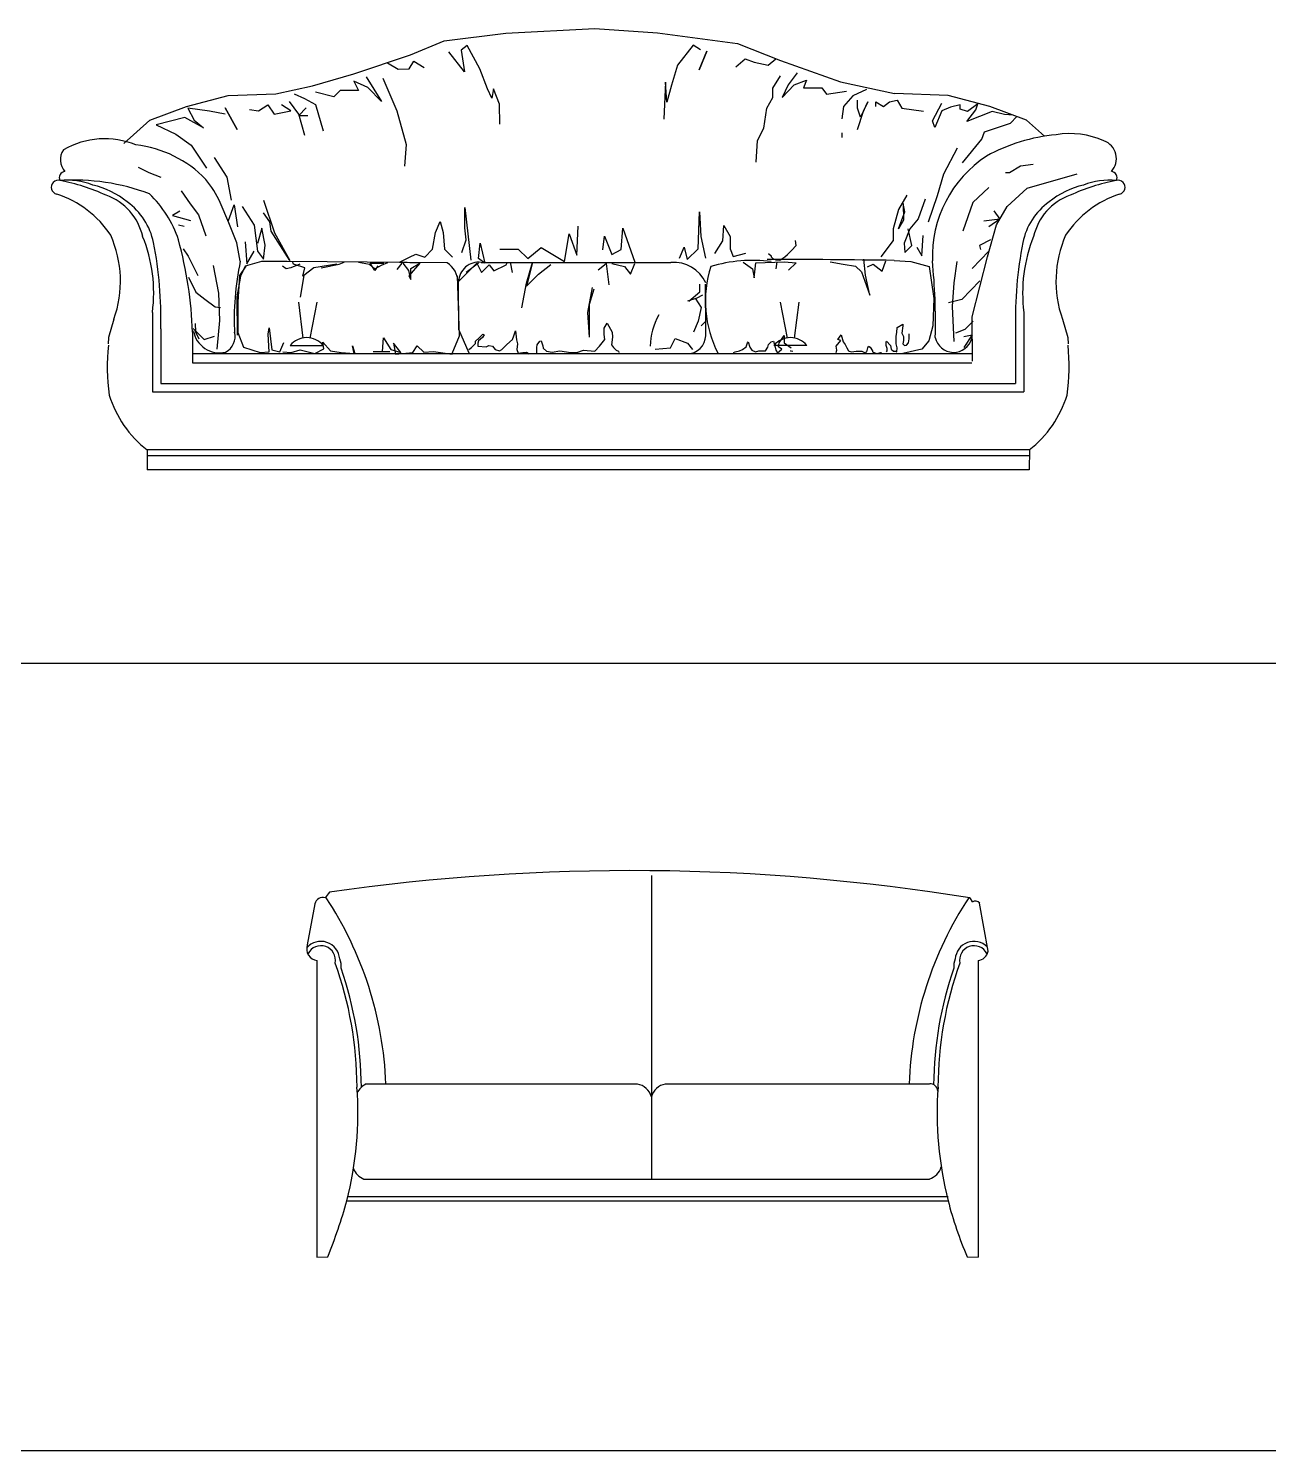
# Model space of a CAD drawing. Header units: millimetres. Extents: x 22852 to 54489, y 38200 to 53043.
# Drawn here: x 48753 to 51621, y 46532 to 49821 of the extents above; entities that cross this region are included whole.
import ezdxf

# ---------------------------------------------------------------- set-up
doc = ezdxf.new("R2010")
doc.units = ezdxf.units.MM
doc.layers.add('www.cad-blocks.net', color=7, linetype='Continuous')

# ---------------------------------------------------------------- blocks, each defined once
blk = doc.blocks.new('A$C7AA26C46')
for p, q in [((1050.6, 1009.6), (1256.4, 1020.8)), ((1256.4, 1020.8), (1401.7, 1010.4)), ((830.6, 959.5), (908.2, 992)), ((908.2, 992), (1050.6, 1009.6)), ((1401.7, 1010.4), (1586.6, 986.3)), ((699.1, 916), (830.6, 959.5)), ((955.1, 920.2), (919.1, 966.9)), ((961.5, 981.3), (947.8, 970.5)), ((947.8, 970.5), (955.1, 920.2)), ((990.4, 927.5), (961.5, 981.3)), ((1483.8, 982.5), (1447.9, 935.7)), ((1501.1, 971.7), (1483.8, 982.5)), ((1515.5, 968.2), (1498.3, 925)), ((1498.3, 925), (1515.5, 968.2)), ((1586.6, 986.3), (1686, 947)), ((777.4, 941.4), (801.9, 927)), ((801.9, 927), (827.1, 927.1)), ((827.1, 927.1), (837.8, 945.1)), ((837.8, 945.1), (862.3, 930.8)), ((1008.5, 881.5), (990.4, 927.5)), ((1447.9, 935.7), (1434.3, 889.6)), ((1583.2, 932.4), (1604.7, 950.4)), ((1604.7, 950.4), (1625.6, 943.2)), ((1625.6, 943.2), (1658, 936.1)), ((1658, 936.1), (1675.2, 950.5)), ((1686, 947), (1824.9, 897.6)), ((603.4, 887.8), (699.1, 916)), ((731.5, 884.4), (699.1, 898.8)), ((699.1, 898.8), (709.9, 877.2)), ((727.8, 908.9), (763.2, 852.1)), ((766.7, 906.1), (798.5, 830.6)), ((1419.9, 896.8), (1416.5, 811.1)), ((1423.6, 850), (1419.9, 896.8)), ((1434.3, 889.6), (1423.6, 850)), ((1668.2, 882.9), (1686.1, 911)), ((1704.1, 890.2), (1689.8, 861.4)), ((1689.8, 861.4), (1717.8, 890.2)), ((1724.9, 918.3), (1704.1, 890.2)), ((1717.8, 890.2), (1746.5, 901.1)), ((1746.5, 901.1), (1739.4, 883.1)), ((1824.9, 897.6), (1949.9, 870.1)), ((312.2, 840.4), (408.5, 865.7)), ((408.5, 865.7), (518.6, 869.6)), ((518.6, 869.6), (603.4, 887.8)), ((561, 869.7), (585.5, 858.9)), ((585.5, 858.9), (610.7, 844.6)), ((653.1, 862.7), (610.7, 873.4)), ((667.5, 877.1), (653.1, 862.7)), ((709.9, 877.2), (667.5, 877.1)), ((763.2, 852.1), (731.5, 884.4)), ((1018.6, 859.9), (1008.5, 881.5)), ((1022.1, 881.5), (1018.6, 859.9)), ((1036.6, 845.5), (1022.1, 881.5)), ((1654.6, 836.1), (1668.2, 861.3)), ((1668.2, 861.3), (1668.2, 882.9)), ((1739.4, 883.1), (1781.8, 883.2)), ((1781.8, 883.2), (1792.6, 868.8)), ((1792.6, 868.8), (1838.7, 876.1)), ((1853.1, 865.3), (1831.6, 840.1)), ((1884.7, 879.8), (1853.1, 865.3)), ((2074.1, 865.7), (1949.9, 870.1)), ((2170.5, 840.4), (2074.1, 865.7)), ((227.4, 808.5), (312.2, 840.4)), ((365.4, 829.7), (315.8, 836.8)), ((315.8, 836.8), (330.2, 808.7)), ((401.4, 822.6), (365.4, 829.7)), ((401.4, 837), (429.6, 787.4)), ((429.6, 787.4), (401.4, 837)), ((458.2, 833.5), (479.1, 829.9)), ((479.1, 829.9), (500.7, 844.4)), ((500.7, 844.4), (515.1, 822.8)), ((515.1, 822.8), (553.9, 830.1)), ((553.9, 830.1), (532.3, 844.4)), ((571.9, 822.9), (550.3, 851.7)), ((589.2, 837.4), (571.9, 819.3)), ((585.7, 773.3), (571.9, 822.9)), ((610.7, 844.6), (628.8, 784.2)), ((798.5, 830.6), (820.3, 752.3)), ((1036.7, 799.5), (1036.6, 845.5)), ((1647.5, 790.1), (1654.6, 836.1)), ((1831.6, 840.1), (1828, 812)), ((1863.9, 836.6), (1863.9, 854.6)), ((1871.2, 815.7), (1863.9, 836.6)), ((1864, 786.9), (1878.3, 829.4)), ((1888.4, 851), (1871.2, 815.7)), ((1878.3, 829.4), (1888.4, 851)), ((1906.4, 840.3), (1906.3, 851.1)), ((1906.3, 851.1), (1924.4, 840.3)), ((1924.4, 840.3), (1938, 851.1)), ((1938, 851.1), (1956, 854.8)), ((1956, 854.8), (1966.8, 836.8)), ((1966.8, 836.8), (2016.5, 829.7)), ((2037.4, 807.5), (2058.9, 847.8)), ((2058.9, 830.5), (2043.2, 791.7)), ((2079.7, 838.5), (2058.9, 830.5)), ((2101.3, 844.3), (2079.7, 838.5)), ((2101.3, 834.2), (2101.3, 844.3)), ((2118.6, 828.5), (2101.3, 834.2)), ((2117.2, 805.5), (2138, 832.9)), ((2175.4, 828.6), (2117.2, 805.5)), ((2142.3, 846.5), (2118.6, 828.5)), ((2138, 832.9), (2142.3, 846.5)), ((2255.3, 808.5), (2170.5, 840.4)), ((2204.2, 821.5), (2175.4, 828.6)), ((167.1, 754.4), (227.4, 808.5)), ((308.6, 815.2), (241.8, 797.8)), ((241.8, 797.8), (287.9, 776.3)), ((351.9, 790.8), (308.6, 815.2)), ((330.2, 808.7), (351.9, 790.8)), ((571.9, 819.3), (592.8, 819.4)), ((1633.2, 761.3), (1647.5, 790.1)), ((2043.2, 791.7), (2037.4, 807.5)), ((2157.6, 781.8), (2218, 801.4)), ((2224.3, 820.1), (2204.2, 821.5)), ((2218, 801.4), (2232.8, 816.9)), ((2296.4, 771.6), (2255.3, 808.5)), ((287.9, 776.3), (323.2, 751.2)), ((1629.7, 711.6), (1633.2, 761.3)), ((1828.1, 779.7), (1828.1, 768.9)), ((2107.4, 709.8), (2151.8, 764.6)), ((2151.8, 764.6), (2157.6, 781.8)), ((323.2, 751.2), (358.5, 698)), ((820.3, 752.3), (816.8, 702.6)), ((2095.1, 744.3), (2062.8, 683.8)), ((200.3, 699.8), (225.5, 687.7)), ((376.5, 722.5), (405.3, 676.5)), ((2241.2, 702.2), (2216, 687)), ((2270.7, 706.5), (2241.2, 702.2)), ((225.5, 687.7), (252.8, 676.9)), ((405.3, 676.5), (415.5, 623.3)), ((2062.8, 683.8), (2048.5, 633.4)), ((2216, 687), (2206.7, 687)), ((2256.4, 651.8), (2372.2, 684.5)), ((299.7, 645.4), (320.6, 615.2)), ((1978, 635.4), (1958.7, 602.3)), ((2020.5, 626.1), (2004.8, 580.8)), ((2048.5, 633.4), (2027.8, 572.9)), ((2167.9, 653.1), (2131.3, 618.5)), ((2210.5, 609.3), (2256.4, 651.8)), ((296.8, 598.6), (280.1, 588.1)), ((320.6, 615.2), (340.1, 590.1)), ((409.9, 571.5), (390.4, 618.2)), ((409.2, 576.5), (422.8, 612.5)), ((422.8, 612.5), (430.1, 562.2)), ((440.7, 609), (468.9, 565.9)), ((490.3, 623.5), (515.7, 548)), ((504.8, 573.2), (490.4, 594.7)), ((955.8, 606.5), (969.8, 485)), ((955.9, 559.8), (955.8, 606.5)), ((1495.6, 511.3), (1499, 596.9)), ((1499, 596.9), (1502, 539.4)), ((1958.7, 602.3), (1946.6, 557.6)), ((1958.8, 557.7), (1973.8, 596.5)), ((1970.2, 616), (1970.3, 577.1)), ((1973.8, 596.5), (1970.2, 616)), ((2131.3, 618.5), (2107.7, 552.2)), ((2179.6, 599.2), (2193.3, 579.8)), ((2186.1, 566.8), (2210.5, 609.3)), ((280.1, 588.1), (321.6, 576.6)), ((294.1, 566.3), (307, 563.9)), ((340.1, 590.1), (356.7, 541.2)), ((428.7, 524.8), (409.9, 571.5)), ((468.9, 565.9), (476.2, 505.5)), ((508.5, 551.6), (504.8, 573.2)), ((888.3, 548.8), (899.1, 574)), ((899.1, 574), (905.6, 548.9)), ((958.9, 531.7), (955.9, 559.8)), ((1215.1, 496.3), (1218.5, 563.9)), ((1552.4, 529.4), (1555.2, 564.7)), ((1555.2, 564.7), (1569.6, 539.5)), ((1970.3, 577.1), (1958.8, 557.7)), ((2004.8, 580.8), (1985.4, 557.7)), ((2193.3, 579.8), (2156.6, 575.4)), ((2164.7, 492.6), (2186.1, 566.8)), ((2193.3, 579.8), (2168.1, 561.7)), ((448.1, 527), (451.8, 476.6)), ((486.9, 558.7), (476.2, 523.5)), ((494.2, 519.9), (486.9, 558.7)), ((551.1, 484.1), (508.5, 551.6)), ((515.7, 548), (551.1, 484.1)), ((881.2, 510), (888.3, 548.8)), ((905.6, 548.9), (909.3, 510)), ((948.9, 502.9), (958.9, 531.7)), ((1186.3, 481.9), (1197, 545.9)), ((1197, 545.9), (1215.1, 496.3)), ((1275.4, 509.1), (1279, 540.7)), ((1279, 540.7), (1296.3, 498.3)), ((1317.9, 509.2), (1321.4, 558.8)), ((1321.4, 558.8), (1349.6, 480.4)), ((1502, 539.4), (1512.9, 489.8)), ((1534.5, 500.6), (1552.4, 529.4)), ((1569.6, 539.5), (1569.7, 511.5)), ((1722.2, 518.6), (1720.9, 530.4)), ((1946.6, 530.3), (1917.9, 492.8)), ((1946.6, 557.6), (1946.6, 530.3)), ((1985.4, 557.7), (1971.8, 524.6)), ((1989.8, 518.9), (1981.8, 557.7)), ((2012.9, 495.2), (2016.4, 542)), ((2171.8, 532.2), (2146.6, 519.2)), ((304.3, 510.9), (316.5, 494.3)), ((316.5, 494.3), (338.2, 449.1)), ((436.7, 482.4), (428.7, 524.8)), ((451.8, 476.6), (469, 505.5)), ((476.2, 505.5), (490.6, 487.5)), ((490.6, 487.5), (494.2, 519.9)), ((828, 491.9), (842.4, 499.1)), ((842.4, 499.1), (863.3, 491.9)), ((863.3, 491.9), (881.2, 510)), ((909.3, 510), (927.3, 492.1)), ((987.8, 488.6), (991.3, 524.6)), ((991.3, 524.6), (1002.2, 477.9)), ((1037.3, 510.3), (1079.8, 510.4)), ((1079.8, 510.4), (1101.4, 488.9)), ((1101.4, 488.9), (1133, 514.1)), ((1133, 514.1), (1186.3, 481.9)), ((1296.3, 498.3), (1317.9, 509.2)), ((1452.5, 489.6), (1463.2, 514.8)), ((1463.2, 514.8), (1470.5, 486.1)), ((1470.5, 486.1), (1495.6, 511.3)), ((1569.7, 511.5), (1576.9, 493.5)), ((1576.9, 493.5), (1605.7, 500.8)), ((1658.1, 500.3), (1664.7, 495.1)), ((1664.7, 495.1), (1664.7, 492.5)), ((1696.1, 492.5), (1702.6, 497.7)), ((1702.6, 497.7), (1711.8, 506.9)), ((1711.8, 506.9), (1722.2, 518.6)), ((1971.8, 524.6), (1974, 503)), ((1974, 503), (1989.8, 518.9)), ((2001.3, 514.6), (2012.9, 495.2)), ((2168.2, 505.6), (2129.5, 466)), ((2146.6, 519.2), (2148.8, 509.2)), ((374.1, 472.9), (386.5, 408.9)), ((449.7, 470.9), (435.3, 449.3)), ((448.2, 470.9), (437.5, 447.8)), ((485.6, 481.8), (448.2, 470.9)), ((545.3, 481.9), (485.6, 481.8)), ((543.2, 464.6), (534.6, 471.1)), ((554, 466.8), (543.2, 464.6)), ((915.1, 478.4), (545.3, 481.9)), ((574.8, 475.5), (554, 466.8)), ((559.7, 475.4), (557.6, 481.8)), ((585.7, 466.9), (559.7, 475.4)), ((581.4, 448.2), (585.7, 466.9)), ((606.5, 466.9), (583.5, 449.6)), ((659.7, 475.7), (606.5, 466.9)), ((623.8, 467), (665.5, 475.7)), ((665.5, 475.7), (677, 480.6)), ((710.1, 480.1), (735.3, 475.8)), ((735.3, 475.8), (748.2, 465.1)), ((737.4, 478), (769.1, 478.1)), ((748.3, 460.8), (737.4, 478)), ((748.2, 465.1), (763.3, 473.7)), ((754.7, 471.6), (748.3, 460.8)), ((763.3, 473.7), (777.6, 479.7)), ((799.3, 463), (811.5, 478.2)), ((851.8, 478.2), (805.2, 479.4)), ((806.5, 481), (828, 491.9)), ((826.7, 460.9), (813.7, 478.2)), ((851.8, 478.2), (826.7, 448.7)), ((831, 440.1), (826.7, 460.9)), ((831, 465.3), (851.8, 478.2)), ((831, 440.1), (831, 465.3)), ((941.8, 435.3), (984.2, 477.8)), ((987.8, 477.8), (959, 456.2)), ((984.2, 477.8), (995, 456.3)), ((1002.2, 477.9), (987.8, 488.6)), ((993.7, 479.6), (1432.7, 479.6)), ((995, 456.3), (1012.2, 474.3)), ((1012.2, 474.3), (1023.1, 459.9)), ((1023.1, 459.9), (1051.8, 474.4)), ((1051.8, 474.4), (1054.6, 479.9)), ((1060.7, 480.1), (1065.5, 456.4)), ((1098.5, 432), (1112.2, 479.6)), ((1112.3, 479.6), (1098.6, 424.8)), ((1126.5, 452.9), (1155.3, 474.6)), ((1264.8, 462.9), (1282.7, 477.3)), ((1282.7, 477.3), (1289.3, 427.7)), ((1296.4, 477.3), (1325.2, 470.2)), ((1325.2, 470.2), (1338.9, 452.2)), ((1338.9, 452.2), (1349.6, 477.4)), ((1600, 480.6), (1621.6, 464.8)), ((1621.6, 464.8), (1625.2, 444)), ((1625.2, 444), (1628.8, 478.5)), ((1628.8, 478.5), (1694.9, 480.8)), ((1664.7, 492.5), (1668.6, 488.6)), ((1668.6, 488.6), (1675.1, 486)), ((1675.1, 486), (1684.3, 484.7)), ((1677.7, 480.8), (1675.5, 465)), ((1684.3, 484.7), (1696.1, 492.5)), ((1694.9, 480.8), (1722.3, 478.7)), ((1722.3, 478.7), (1704.3, 461.4)), ((1801.4, 481.1), (1830.9, 475.4)), ((1830.9, 475.4), (1859.7, 471.1)), ((1859.7, 471.1), (1873.4, 458.2)), ((1882.8, 450.3), (1879.1, 487)), ((1887, 469.7), (1900.7, 475.5)), ((1900.7, 475.5), (1921.6, 459.7)), ((1921.6, 459.7), (1929.5, 483.5)), ((1948.7, 484.3), (1987.7, 481.5)), ((1987.7, 481.5), (2030.2, 470.1)), ((2030.2, 470.1), (2040.4, 396)), ((2094.2, 481.7), (2087.1, 432.8)), ((2129.7, 353.7), (2164.7, 492.6)), ((316.6, 445.4), (334, 410.9)), ((437.5, 447.8), (429, 400.3)), ((435.3, 449.3), (431.2, 388.1)), ((583.5, 449.6), (575, 399.2)), ((826.7, 448.7), (831, 440.1)), ((943.5, 310.1), (938.9, 448.9)), ((942.1, 324.5), (941.8, 435.3)), ((1087.9, 374.4), (1098.5, 432)), ((1098.6, 424.8), (1126.5, 452.9)), ((1499.4, 411.3), (1499.4, 429.3)), ((1513.3, 318.6), (1513, 429.3)), ((1873.4, 458.2), (1892.9, 403.6)), ((1892.9, 403.6), (1882.8, 450.3)), ((2087.1, 432.8), (2082.9, 378.1)), ((2146.8, 437.2), (2105.9, 394)), ((334, 410.9), (354.9, 394.4)), ((386.5, 408.9), (388.8, 345.6)), ((429, 400.3), (429.2, 311.1)), ((1250.5, 421.6), (1239.8, 364)), ((1254.1, 418), (1243.4, 382)), ((1492.3, 396.9), (1470.7, 389.7)), ((1474.3, 389.7), (1499.4, 411.3)), ((1488.7, 396.9), (1502.4, 375.4)), ((1505.9, 404.2), (1492.3, 396.9)), ((2040.4, 396), (2038.4, 333.4)), ((233.6, 363.9), (233.6, 180.2)), ((354.9, 394.4), (378.7, 377.2)), ((378.7, 377.2), (390.9, 375.1)), ((431.2, 388.1), (431.3, 317.6)), ((571.1, 387.9), (581.7, 304.6)), ((613.8, 387.9), (597.6, 304.7)), ((1239.8, 364), (1243.5, 307.2)), ((1243.4, 382), (1243.5, 343.1)), ((1502.4, 375.4), (1496, 343.7)), ((1685.6, 387.9), (1701.8, 304.7)), ((1728.3, 387.9), (1717.7, 304.6)), ((2105.9, 394), (2075, 386)), ((2082.9, 378.1), (2087.4, 296.8)), ((2249, 363.9), (2249, 180.2)), ((144.6, 348.5), (131.6, 306.3)), ((332.7, 338.3), (332.8, 318.8)), ((388.8, 345.6), (382.5, 279.4)), ((1243.5, 343.1), (1243.5, 310.8)), ((1278.7, 327.7), (1285, 339.3)), ((1285, 339.3), (1296.5, 318.3)), ((1496, 343.7), (1485.2, 318.5)), ((1502.5, 332.9), (1513.2, 343.7)), ((1955, 317.4), (1956.3, 329.1)), ((1956.3, 329.1), (1969.4, 337)), ((1969.4, 333), (1966.8, 316)), ((1969.4, 337), (1969.4, 333)), ((2038.4, 333.4), (2029.1, 298.1)), ((2131.9, 343.7), (2112.5, 324.2)), ((2130, 251.6), (2129.7, 353.7)), ((2338.1, 348.5), (2351, 306.3)), ((131.6, 306.3), (131.4, 291.2)), ((252.6, 325.8), (252.6, 199.4)), ((327.7, 326.7), (352.9, 301.6)), ((332.8, 318.8), (340.7, 303)), ((352.9, 301.6), (377.4, 308.9)), ((431.3, 317.6), (444.3, 283.8)), ((501.1, 313.5), (503.2, 328.6)), ((503.4, 273.2), (501.1, 313.5)), ((503.2, 328.6), (509.8, 277.5)), ((765.9, 273.7), (768, 305.4)), ((768, 305.4), (784.6, 278.1)), ((927, 269.3), (943.5, 310.1)), ((965.9, 269.9), (942.1, 324.5)), ((981.1, 297.4), (988.4, 304.7)), ((981.1, 292.1), (981.1, 297.4)), ((987.4, 298.4), (986.4, 293.2)), ((996.8, 305.8), (987.4, 298.4)), ((988.4, 304.7), (997.9, 314.1)), ((1001, 312), (996.8, 305.8)), ((997.9, 314.1), (1001, 312)), ((1053.4, 290), (1066, 301.6)), ((1066, 301.6), (1069.1, 309.9)), ((1069.1, 309.9), (1073.3, 321.5)), ((1073.3, 321.5), (1075.4, 300.5)), ((1075.4, 300.5), (1077.5, 291.1)), ((1123.6, 289), (1129.9, 297.4)), ((1129.9, 297.4), (1133, 298.4)), ((1133, 298.4), (1136.2, 286.9)), ((1267.2, 285.9), (1279.7, 301.6)), ((1278.7, 313.1), (1278.7, 327.7)), ((1279.7, 301.6), (1278.7, 313.1)), ((1297.6, 306.8), (1295.5, 289)), ((1296.5, 318.3), (1297.6, 306.8)), ((1432.1, 282.4), (1442.8, 304)), ((1442.8, 304), (1470.9, 293.3)), ((1609.8, 293.8), (1611.1, 296.4)), ((1611.1, 296.4), (1615, 283.4)), ((1658.1, 289.9), (1664.7, 296.4)), ((1664.7, 296.4), (1669.9, 297.7)), ((1669.9, 297.7), (1673.8, 283.4)), ((1683, 293.8), (1694.8, 310.8)), ((1694.8, 310.8), (1694.8, 293.8)), ((1815.1, 286), (1825.5, 299.1)), ((1819, 301.7), (1826.8, 312.1)), ((1825.5, 299.1), (1819, 301.7)), ((1826.8, 312.1), (1830.8, 296.4)), ((1830.8, 296.4), (1836, 289.9)), ((1930.2, 296.4), (1931.5, 297.7)), ((1930.2, 287.3), (1930.2, 296.4)), ((1931.5, 297.7), (1940.6, 287.3)), ((1953.7, 309.5), (1955, 317.4)), ((1953.7, 291.2), (1953.7, 309.5)), ((1966.8, 316), (1970.7, 308.2)), ((1970.7, 299.1), (1969.4, 291.2)), ((1970.7, 308.2), (1970.7, 299.1)), ((1982.5, 293.8), (1983.8, 303)), ((1983.8, 303), (1983.8, 314.7)), ((2029.1, 298.1), (2013.4, 278.7)), ((2112.5, 324.2), (2091, 316.2)), ((2110.4, 308.4), (2129.8, 312)), ((2129.8, 312), (2110.5, 283.2)), ((2230, 325.8), (2230, 199.4)), ((2351, 306.3), (2351.3, 291.2)), ((326, 269.3), (2128.7, 269.3)), ((444.3, 283.8), (482.5, 271)), ((482.5, 271), (503.4, 273.2)), ((509.8, 277.5), (528.5, 273.2)), ((528.5, 273.2), (537.1, 294.8)), ((535, 273.2), (554.4, 271.1)), ((552.1, 287.9), (628.3, 287.9)), ((554.4, 271.1), (575.3, 277.6)), ((575.3, 277.6), (609.1, 269.1)), ((609.1, 269.1), (630, 279.9)), ((630, 279.9), (627.8, 295)), ((627.8, 295), (645.1, 275.6)), ((645.1, 275.6), (670.3, 271.4)), ((670.3, 271.4), (699.8, 269.3)), ((699.8, 269.3), (696.1, 286.5)), ((696.1, 286.5), (701.9, 269.3)), ((701.9, 269.3), (717, 269.3)), ((744.3, 273.7), (782.5, 273.8)), ((784.6, 278.1), (807.7, 271.7)), ((791.1, 293.2), (795.4, 267.3)), ((807.7, 271.7), (791.1, 293.2)), ((795.4, 267.3), (835.7, 271.7)), ((835.7, 271.7), (845.8, 286.9)), ((845.8, 286.9), (860.9, 271.8)), ((860.9, 271.8), (883.9, 274)), ((883.9, 274), (926.4, 267.6)), ((965.4, 278.5), (971.7, 282.7)), ((971.7, 282.7), (981.1, 292.1)), ((986.4, 293.2), (986.4, 285.9)), ((986.4, 285.9), (1005.2, 284.8)), ((1005.2, 284.8), (1011.5, 287.9)), ((1011.5, 287.9), (1019.9, 285.9)), ((1019.9, 285.9), (1026.2, 278.5)), ((1026.2, 278.5), (1036.6, 275.4)), ((1036.6, 275.4), (1041.9, 278.5)), ((1041.9, 278.5), (1053.4, 290)), ((1077.5, 291.1), (1076.5, 278.5)), ((1076.5, 278.5), (1079.6, 270.1)), ((1079.6, 270.1), (1090.1, 271.2)), ((1090.1, 271.2), (1098.5, 272.2)), ((1098.5, 272.2), (1104.8, 268.1)), ((1122.6, 282.7), (1123.6, 289)), ((1122.6, 270.1), (1122.6, 282.7)), ((1136.2, 286.9), (1137.2, 281.7)), ((1137.2, 281.7), (1144.6, 274.3)), ((1144.6, 274.3), (1158.2, 272.2)), ((1158.2, 272.2), (1176, 275.4)), ((1176, 275.4), (1201.2, 271.2)), ((1201.2, 271.2), (1214.8, 271.2)), ((1214.8, 271.2), (1230.5, 276.4)), ((1230.5, 276.4), (1256.7, 274.3)), ((1256.7, 274.3), (1267.2, 285.9)), ((1295.5, 289), (1299.7, 282.7)), ((1299.7, 282.7), (1305.9, 276.4)), ((1305.9, 276.4), (1311.2, 274.3)), ((1311.2, 274.3), (1312.2, 271.2)), ((1396.1, 278.7), (1432.1, 282.4)), ((1470.9, 293.3), (1483, 278.2)), ((1577.1, 271.6), (1581, 272.9)), ((1581, 272.9), (1591.4, 275.5)), ((1591.4, 275.5), (1598, 278.1)), ((1598, 278.1), (1607.1, 284.7)), ((1607.1, 284.7), (1609.8, 293.8)), ((1615, 283.4), (1620.2, 276.8)), ((1620.2, 276.8), (1628.1, 272.9)), ((1628.1, 272.9), (1635.9, 275.5)), ((1635.9, 275.5), (1643.8, 275.5)), ((1643.8, 275.5), (1651.6, 275.5)), ((1651.6, 275.5), (1656.8, 283.4)), ((1656.8, 283.4), (1658.1, 289.9)), ((1747.3, 287.9), (1671.1, 287.9)), ((1673.8, 283.4), (1675.1, 276.8)), ((1675.1, 276.8), (1679.1, 270.3)), ((1679.1, 270.3), (1689.5, 279.4)), ((1681.7, 284.7), (1683, 293.8)), ((1689.5, 279.4), (1681.7, 284.7)), ((1694.8, 293.8), (1710.5, 282.1)), ((1709.1, 275.5), (1714.4, 274.2)), ((1710.5, 274.2), (1709.1, 275.5)), ((1816.4, 276.8), (1815.1, 286)), ((1815.1, 271.6), (1816.4, 276.8)), ((1836, 289.9), (1839.9, 282.1)), ((1839.9, 282.1), (1843.8, 275.5)), ((1843.8, 275.5), (1845.2, 274.2)), ((1845.2, 274.2), (1850.4, 272.9)), ((1850.4, 272.9), (1860.8, 274.2)), ((1860.8, 274.2), (1862.2, 274.2)), ((1862.2, 274.2), (1873.9, 274.2)), ((1873.9, 274.2), (1880.5, 271.6)), ((1880.5, 271.6), (1885.7, 272.9)), ((1885.7, 272.9), (1888.3, 282.1)), ((1888.3, 282.1), (1889.6, 286)), ((1889.6, 286), (1893.5, 283.4)), ((1893.5, 283.4), (1898.8, 275.5)), ((1898.8, 275.5), (1898.8, 272.9)), ((1898.8, 272.9), (1907.9, 269)), ((1907.9, 269), (1917.1, 271.6)), ((1917.1, 271.6), (1919.7, 271.6)), ((1932.8, 280.8), (1930.2, 287.3)), ((1931.5, 272.9), (1932.8, 275.5)), ((1932.8, 275.5), (1932.8, 280.8)), ((1940.6, 287.3), (1941.9, 279.4)), ((1941.9, 279.4), (1947.2, 274.2)), ((1947.2, 274.2), (1952.4, 274.2)), ((1952.4, 274.2), (1955, 272.9)), ((1956.3, 282.1), (1953.7, 291.2)), ((1955, 272.9), (1956.3, 282.1)), ((2013.4, 278.7), (1969.3, 269.3)), ((1969.4, 291.2), (1973.3, 287.3)), ((1973.3, 287.3), (1977.2, 288.6)), ((1977.2, 288.6), (1982.5, 293.8)), ((326, 247.6), (2128.7, 247.6)), ((252.6, 199.4), (2230, 199.4)), ((233.6, 180.2), (2249, 180.2)), ((2262.2, 46), (221.2, 46)), ((221.2, 46), (221.2, 0)), ((2262.2, 46), (2261.4, 0)), ((2262.2, 32.3), (221.2, 32.3)), ((2261.4, 0), (221.2, 0))]:
    blk.add_line(p, q)
for centre, radius, start, end in [((123.3, 575.6), 190.1, 67.7146, 120.0825), ((2360.2, 369.5), 407.1, 95.1594, 119.0126), ((2355.3, 581.4), 196.2, 66.2702, 99.2885), ((2419.1, 719.8), 43.9, 317.3765, 69.8185), ((59.6, 717.1), 39.1, 144.0403, 223.628), ((165.4, 487.3), 265.9, 43.8943, 83.5393), ((2315.2, 493.2), 278, 123.2744, 182.0751), ((15.7, 653.6), 16.1, 74.3819, 257.3514), ((32.2, 676.1), 14.1, 93.7411, 209.7599), ((52.3, 179.3), 490.9, 69.2171, 93.7737), ((36.8, 511.1), 158.9, 68.2758, 96.0775), ((-60.2, 235.9), 440.5, 64.9241, 79.5161), ((50.5, 466.5), 197.4, 50.7869, 76.7924), ((171.1, 518.6), 240.8, 24.4309, 39.4467), ((2432.1, 466.5), 197.4, 103.2076, 129.2131), ((2542.8, 235.9), 440.5, 100.4839, 115.0759), ((2445.8, 511.1), 158.9, 83.9225, 111.7242), ((2450.4, 676.1), 14.1, 330.2401, 86.2589), ((2467, 653.6), 16.1, 282.6486, 105.6181), ((-62.7, 409.9), 239.9, 33.5659, 71.8204), ((82.4, 510.7), 131.9, 12.7665, 70.4407), ((50.2, 452.4), 256.2, 18.074, 46.5037), ((2400.2, 510.7), 131.9, 109.5593, 167.2335), ((2545.4, 409.9), 239.9, 108.1796, 146.4341), ((87.5, 496.2), 151.3, 11.1786, 54.5384), ((2395.1, 496.2), 151.3, 125.4616, 168.8214), ((-105.4, 436.2), 264.9, 340.6874, 23.6708), ((-110.8, 409.1), 347.3, 352.5234, 22.115), ((-586.1, 288), 912.9, 1.8963, 15.4919), ((2593.4, 409.1), 347.3, 157.885, 187.4766), ((2588.1, 436.2), 264.9, 156.3292, 199.3126), ((-625.5, 353.2), 878.6, 358.2164, 11.3156), ((3108.2, 353.2), 878.6, 168.6844, 181.7836), ((1070.1, 348.3), 647.5, 168.045, 183.0274), ((888.3, 433.9), 51.9, 0.2866, 58.9351), ((987.4, 434.5), 45.6, 82.0783, 178.9547), ((1439.9, 399.3), 80.7, 24.3143, 95.1058), ((1775.2, 390.2), 262.9, 162.2761, 207.3932), ((1623.9, 128.4), 356, 83.4291, 106.1819), ((1660.4, -18226.9), 18713.4, 89.11715, 90.01543), ((651.8, 343.1), 1392.7, 358.4904, 5.7706), ((1541.8, 281.4), 157.3, 150.8127, 178.3812), ((3859, 265.7), 3533, 179.1482, 180.2932), ((388.4, 331.2), 60.6, 188.9761, 283.6708), ((384.2, 308.3), 40.5, 297.2801, 14.6739), ((590.2, 256.2), 49.5, 39.7371, 140.2629), ((1469, 312.6), 44.6, 282.6578, 7.613), ((1709.2, 256.2), 49.5, 39.7371, 140.2629), ((2086.5, 315.1), 43.4, 191.6527, 345.4861), ((586.3, 239), 457.4, 173.808, 188.3021), ((1896.4, 239), 457.4, 351.6979, 6.192), ((376.1, 246.5), 253.3, 196.8809, 232.3092), ((2106.5, 246.5), 253.3, 307.6908, 343.1191)]:
    blk.add_arc(centre, radius, start, end)
blk = doc.blocks.new('A$C73531C16')
at = {"linetype": 'Continuous'}
for p, q in [((797.3, 883), (797.3, 180.7)), ((797.3, 883), (797.3, 180.7)), ((1533.5, 830.9), (1538.9, 821.6)), ((1533.5, 830.9), (1538.9, 821.6)), ((19.2, 817.1), (1.4, 722.3)), ((19.2, 817.1), (1.4, 722.3)), ((1576, 707.8), (1556.2, 818.7)), ((1576, 707.8), (1556.2, 818.7)), ((23.8, 686), (23.8, 0)), ((23.8, 686), (23.8, 0)), ((1552.7, 686), (1552.7, 0)), ((1552.7, 686), (1552.7, 0)), ((137.5, 400.7), (765.2, 400.7)), ((137.5, 400.7), (765.2, 400.7)), ((829.2, 400.7), (1440.8, 400.7)), ((829.2, 400.7), (1440.8, 400.7)), ((132, 180.7), (1440.1, 180.7)), ((132, 180.7), (1440.1, 180.7)), ((93.7, 140.7), (1483.4, 140.7)), ((93.7, 140.7), (1483.4, 140.7)), ((93, 130.7), (1483.4, 130.7)), ((93, 130.7), (1483.4, 130.7)), ((23.8, 0), (48.7, 0.9)), ((23.8, 0), (48.7, 0.9)), ((1527.8, 0.9), (1552.7, 0)), ((1527.8, 0.9), (1552.7, 0))]:
    blk.add_line(p, q, dxfattribs=at)
for centre, radius, start, end in [((750, -3986.3), 4880.5, 80.7619, 98.2171), ((750, -3986.3), 4880.5, 80.7619, 98.2171), ((37, 813.7), 18.2, 70.9411, 169.1012), ((37, 813.7), 18.2, 70.9411, 169.1012), ((151.8, 763), 128.2, 140.7938, 148.0496), ((151.8, 763), 128.2, 140.7938, 148.0496), ((-655.1, 369.6), 838.8, 2.1238, 33.5227), ((-655.1, 369.6), 838.8, 2.1238, 33.5227), ((2230.9, 369.6), 838.2, 146.5555, 177.8757), ((2230.9, 369.6), 838.2, 146.5555, 177.8757), ((1546.2, 809.1), 14.4, 42.1894, 120.2274), ((1546.2, 809.1), 14.4, 42.1894, 120.2274), ((33, 687), 43.5, 3.6802, 139.3209), ((33, 687), 43.5, 3.6802, 139.3209), ((1543.4, 687), 43.5, 45.0789, 176.3198), ((1543.4, 687), 43.5, 45.0789, 176.3198), ((27.6, 713.3), 27.6, 161.105, 262.178), ((27.6, 713.3), 27.6, 161.105, 262.178), ((33, 687), 33.5, 348.6311, 153.1276), ((33, 687), 33.5, 348.6311, 153.1276), ((1543.4, 687), 33.5, 26.8724, 191.3689), ((1543.4, 687), 33.5, 26.8724, 191.3689), ((1548.9, 713.3), 27.6, 277.822, 348.4179), ((1548.9, 713.3), 27.6, 277.822, 348.4179), ((-739.7, 390.8), 856.1, 0.182, 19.7755), ((-739.7, 390.8), 856.1, 0.182, 19.7755), ((41.2, 673.9), 38.7, 351.8559, 24.2472), ((41.2, 673.9), 38.7, 351.8559, 24.2472), ((-719.3, 390.7), 845.7, 0.1617, 19.1703), ((-719.3, 390.7), 845.7, 0.1617, 19.1703), ((2288, 392), 838, 160.7403, 179.5345), ((2288, 392), 838, 160.7403, 179.5345), ((2316.1, 390.8), 856.1, 160.2245, 179.818), ((2316.1, 390.8), 856.1, 160.2245, 179.818), ((1535.3, 673.9), 38.7, 155.7528, 188.1441), ((1535.3, 673.9), 38.7, 155.7528, 188.1441), ((156.6, 360.6), 44.4, 115.3918, 154.207), ((156.6, 360.6), 44.4, 115.3918, 154.207), ((756.8, 359.5), 42, 16.0419, 78.5035), ((756.8, 359.5), 42, 16.0419, 78.5035), ((837.6, 359.5), 42, 101.4965, 163.9581), ((837.6, 359.5), 42, 101.4965, 163.9581), ((1442.2, 383.3), 17.5, 3.3365, 94.3841), ((1442.2, 383.3), 17.5, 3.3365, 94.3841), ((-717.7, 335.2), 836.1, 345.8472, 4.0003), ((-717.7, 335.2), 836.1, 345.8472, 4.0003), ((2294.2, 335.2), 836.1, 175.9997, 194.1528), ((2294.2, 335.2), 836.1, 175.9997, 194.1528), ((149.3, 221.6), 44.4, 202.0254, 247.0946), ((149.3, 221.6), 44.4, 202.0254, 247.0946), ((1425.5, 222.6), 44.4, 289.1171, 341.8054), ((1425.5, 222.6), 44.4, 289.1171, 341.8054), ((-1077.6, 458.1), 1215.5, 337.9045, 344.3763), ((-1077.6, 458.1), 1215.5, 337.9045, 344.3763), ((2285.2, 332.1), 826.6, 194.0986, 203.6206), ((2285.2, 332.1), 826.6, 194.0986, 203.6206)]:
    blk.add_arc(centre, radius, start, end, dxfattribs=at)
blk = doc.blocks.new('A$C4B5722C8')
blk.add_blockref('A$C73531C16', (0, 0))
blk = doc.blocks.new('FORMAT')
at = {"color": 155, "true_color": 0x546d8e}
for p, q in [((26581.4, 48353.4), (54489.3, 48353.4)), ((26581.4, 46532.3), (54489.3, 46532.3))]:
    blk.add_line(p, q, dxfattribs=at)

msp = doc.modelspace()

# ---------------------------------------------------------------- block references
for name, p in [('A$C7AA26C46', (48806.2, 48800.5)), ('A$C4B5722C8', (49396.5, 46979.4))]:
    msp.add_blockref(name, p)
at = {"layer": 'www.cad-blocks.net'}
msp.add_blockref('FORMAT', (0, 0), dxfattribs=at)

doc.saveas('drawing.dxf')
